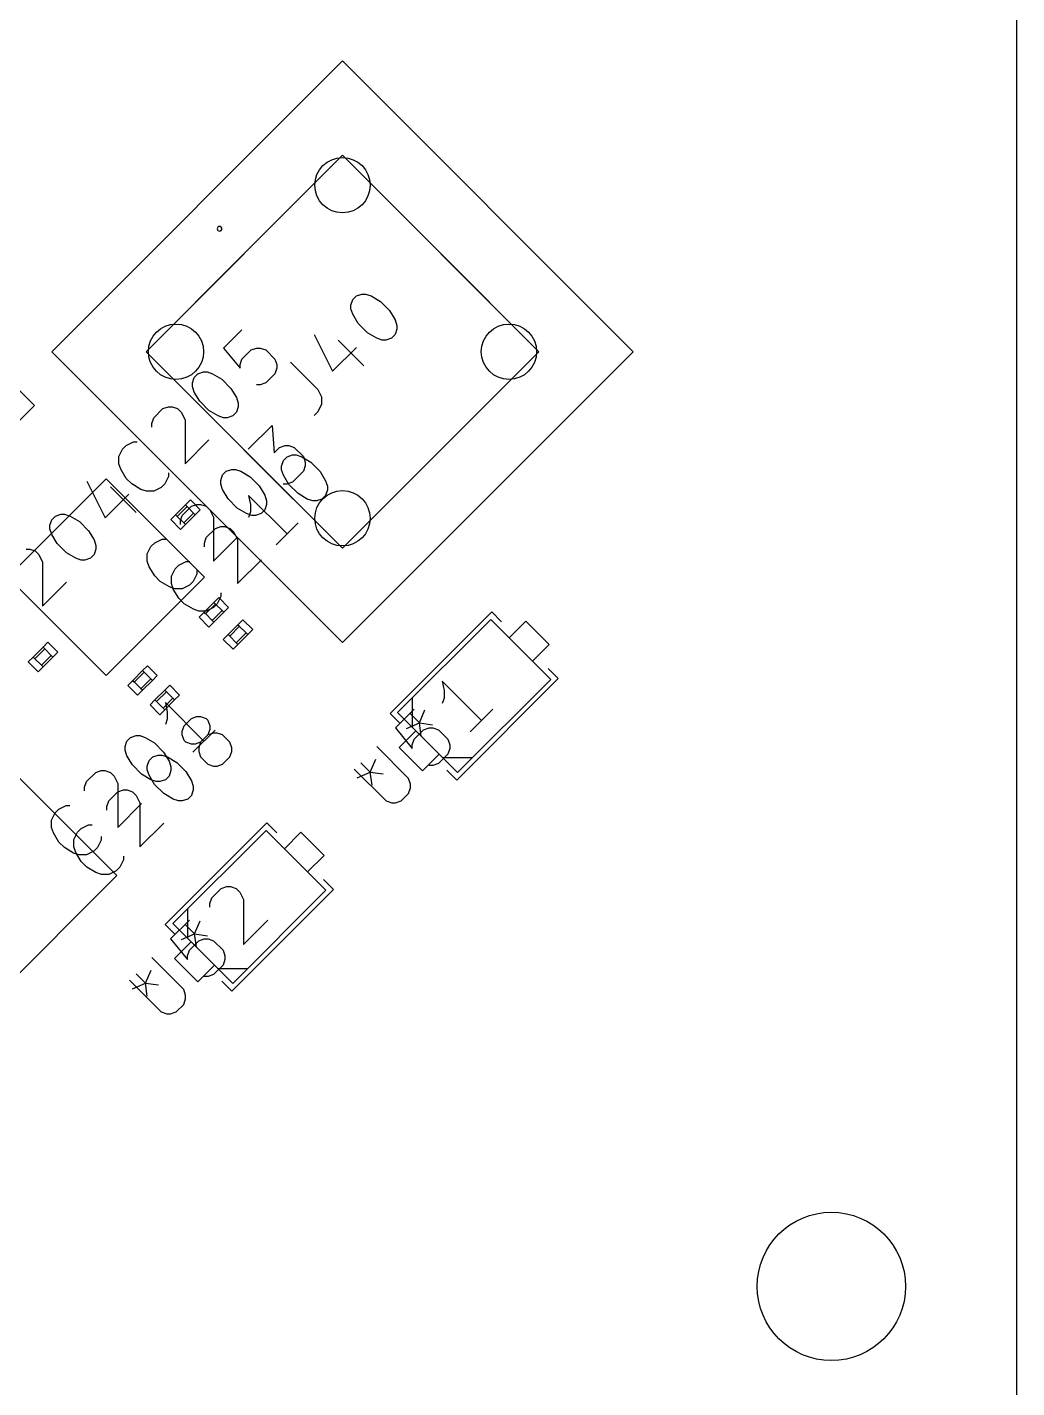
# Model space of a CAD drawing. Header units: millimetres. Extents: x -1 to 260, y -56 to 300.
# Drawn here: x 238.65 to 260, y 111.81 to 141.16 of the extents above; entities that cross this region are included whole.
import ezdxf

# ---------------------------------------------------------------- set-up
doc = ezdxf.new("R2010")
doc.units = ezdxf.units.MM
for name, color, linetype, true_color in [('Edge.Cuts', 254, 'CONTINUOUS', 0xd0d2cd), ('F.Fab', 9, 'CONTINUOUS', 0xafafaf), ('F.Silkscreen', 41, 'CONTINUOUS', 0xf2eda1)]:
    doc.layers.add(name, color=color, linetype=linetype, true_color=true_color)

msp = doc.modelspace()

# ---------------------------------------------------------------- linework, layer by layer
at = {"layer": 'Edge.Cuts', "linetype": 'CONTINUOUS'}
msp.add_line((260, 0), (260, 300), dxfattribs=at)
at = {"layer": 'Edge.Cuts'}
for centre, radius in [((245.45, 137.752102), 0.5969), ((241.857898, 134.16), 0.5969), ((249.042102, 134.16), 0.5969), ((245.45, 130.567898), 0.5969), ((256, 114), 1.599999)]:
    msp.add_circle(centre, radius, dxfattribs=at)
at = {"layer": 'F.Fab', "linetype": 'CONTINUOUS'}
for p, q in [((239.177963, 134.16), (245.45, 140.432037)), ((245.45, 140.432037), (251.722037, 134.16)), ((241.211602, 134.16), (245.45, 138.398398)), ((245.45, 138.398398), (249.688398, 134.16)), ((245.45, 127.887963), (239.177963, 134.16)), ((245.45, 129.921602), (241.211602, 134.16)), ((249.688398, 134.16), (245.45, 129.921602)), ((251.722037, 134.16), (245.45, 127.887963)), ((238.22868, 129.3), (240.35, 131.42132)), ((242.47132, 129.3), (240.35, 131.42132)), ((242.061271, 130.856619), (242.167337, 130.962685)), ((242.167337, 130.962685), (242.379469, 130.750553)), ((241.743073, 130.538421), (241.849139, 130.644487)), ((241.849139, 130.644487), (242.061271, 130.856619)), ((241.884494, 130.609132), (241.849139, 130.644487)), ((241.849139, 130.644487), (242.061271, 130.432355)), ((242.096626, 130.821264), (241.884494, 130.609132)), ((242.025916, 130.46771), (242.238048, 130.679842)), ((242.061271, 130.856619), (242.096626, 130.821264)), ((242.273403, 130.644487), (242.061271, 130.856619)), ((242.273403, 130.644487), (242.061271, 130.432355)), ((242.238048, 130.679842), (242.273403, 130.644487)), ((242.379469, 130.750553), (242.273403, 130.644487)), ((241.955205, 130.326289), (241.743073, 130.538421)), ((242.061271, 130.432355), (241.955205, 130.326289)), ((242.061271, 130.432355), (242.025916, 130.46771)), ((234.31, 129.132037), (240.582037, 122.86)), ((240.35, 127.17868), (238.22868, 129.3)), ((240.35, 127.17868), (242.47132, 129.3)), ((242.674415, 128.752897), (242.780481, 128.858963)), ((242.780481, 128.858963), (242.992613, 128.646831)), ((242.356217, 128.434699), (242.462283, 128.540765)), ((242.462283, 128.540765), (242.674415, 128.752897)), ((242.497638, 128.50541), (242.462283, 128.540765)), ((242.462283, 128.540765), (242.674415, 128.328633)), ((242.70977, 128.717542), (242.497638, 128.50541)), ((242.63906, 128.363988), (242.851192, 128.57612)), ((242.674415, 128.752897), (242.70977, 128.717542)), ((242.886547, 128.540765), (242.674415, 128.752897)), ((242.886547, 128.540765), (242.674415, 128.328633)), ((242.851192, 128.57612), (242.886547, 128.540765)), ((242.992613, 128.646831), (242.886547, 128.540765)), ((242.568349, 128.222567), (242.356217, 128.434699)), ((242.674415, 128.328633), (242.568349, 128.222567)), ((242.674415, 128.328633), (242.63906, 128.363988)), ((242.982027, 128.060509), (243.194159, 128.272641)), ((243.194159, 128.272641), (243.300225, 128.378707)), ((243.194159, 128.272641), (243.229514, 128.237286)), ((243.406291, 128.060509), (243.194159, 128.272641)), ((243.300225, 128.378707), (243.512357, 128.166575)), ((248.651206, 128.387195), (246.639629, 126.375618)), ((249.944363, 127.094038), (248.651206, 128.387195)), ((249.405548, 128.351274), (249.046338, 127.992064)), ((249.908442, 127.84838), (249.405548, 128.351274)), ((242.875961, 127.954443), (242.982027, 128.060509)), ((243.088093, 127.742311), (242.875961, 127.954443)), ((243.017382, 128.025154), (242.982027, 128.060509)), ((242.982027, 128.060509), (243.194159, 127.848377)), ((243.229514, 128.237286), (243.017382, 128.025154)), ((243.158804, 127.883732), (243.370936, 128.095864)), ((243.406291, 128.060509), (243.194159, 127.848377)), ((243.370936, 128.095864), (243.406291, 128.060509)), ((243.512357, 128.166575), (243.406291, 128.060509)), ((249.046338, 127.992064), (249.549232, 127.48917)), ((238.777046, 127.574521), (238.989178, 127.786653)), ((239.024533, 127.751298), (238.812401, 127.539166)), ((238.989178, 127.786653), (239.095244, 127.892719)), ((238.989178, 127.786653), (239.024533, 127.751298)), ((239.20131, 127.574521), (238.989178, 127.786653)), ((239.095244, 127.892719), (239.307376, 127.680587)), ((239.307376, 127.680587), (239.20131, 127.574521)), ((243.194159, 127.848377), (243.088093, 127.742311)), ((243.194159, 127.848377), (243.158804, 127.883732)), ((249.549232, 127.48917), (249.908442, 127.84838)), ((238.67098, 127.468455), (238.777046, 127.574521)), ((238.883112, 127.256323), (238.67098, 127.468455)), ((238.812401, 127.539166), (238.777046, 127.574521)), ((238.777046, 127.574521), (238.989178, 127.362389)), ((238.953823, 127.397744), (239.165955, 127.609876)), ((238.989178, 127.362389), (238.953823, 127.397744)), ((239.20131, 127.574521), (238.989178, 127.362389)), ((239.165955, 127.609876), (239.20131, 127.574521)), ((241.135456, 127.281238), (241.241522, 127.387304)), ((241.241522, 127.387304), (241.453654, 127.175172)), ((238.989178, 127.362389), (238.883112, 127.256323)), ((240.923324, 127.069106), (241.135456, 127.281238)), ((241.170811, 127.245883), (240.958679, 127.033751)), ((241.100101, 126.892329), (241.312233, 127.104461)), ((241.135456, 127.281238), (241.170811, 127.245883)), ((241.347588, 127.069106), (241.135456, 127.281238)), ((241.312233, 127.104461), (241.347588, 127.069106)), ((241.453654, 127.175172), (241.347588, 127.069106)), ((247.932786, 125.082461), (249.944363, 127.094038)), ((240.817258, 126.96304), (240.923324, 127.069106)), ((241.02939, 126.750908), (240.817258, 126.96304)), ((240.923324, 127.069106), (241.135456, 126.856974)), ((240.958679, 127.033751), (240.923324, 127.069106)), ((241.135456, 126.856974), (241.02939, 126.750908)), ((241.135456, 126.856974), (241.100101, 126.892329)), ((241.347588, 127.069106), (241.135456, 126.856974)), ((241.40358, 126.649362), (241.615712, 126.861494)), ((241.651067, 126.826139), (241.438935, 126.614007)), ((241.615712, 126.861494), (241.721778, 126.96756)), ((241.615712, 126.861494), (241.651067, 126.826139)), ((241.827844, 126.649362), (241.615712, 126.861494)), ((241.721778, 126.96756), (241.93391, 126.755428)), ((241.297514, 126.543296), (241.40358, 126.649362)), ((241.509646, 126.331164), (241.297514, 126.543296)), ((241.40358, 126.649362), (241.615712, 126.43723)), ((241.438935, 126.614007), (241.40358, 126.649362)), ((241.580357, 126.472585), (241.792489, 126.684717)), ((241.827844, 126.649362), (241.615712, 126.43723)), ((241.792489, 126.684717), (241.827844, 126.649362)), ((241.93391, 126.755428), (241.827844, 126.649362)), ((246.962918, 126.052329), (246.962918, 126.698907)), ((241.615712, 126.43723), (241.509646, 126.331164)), ((241.615712, 126.43723), (241.580357, 126.472585)), ((246.639629, 126.375618), (247.932786, 125.082461)), ((246.908506, 126.35382), (247.109492, 126.152833)), ((247.109492, 126.152833), (247.230084, 126.434214)), ((247.03476, 125.980486), (246.67555, 125.621276)), ((246.828111, 126.032241), (247.109492, 126.152833)), ((247.537654, 125.477592), (247.03476, 125.980486)), ((247.14969, 125.871452), (247.109492, 126.152833)), ((247.109492, 126.152833), (247.390874, 126.112636)), ((246.67555, 125.621276), (247.178444, 125.118382)), ((247.178444, 125.118382), (247.537654, 125.477592)), ((247.609497, 125.40575), (248.256075, 125.40575)), ((243.800566, 123.836554), (241.788989, 121.824977)), ((245.093723, 122.543397), (243.800566, 123.836554)), ((244.554908, 123.800633), (244.195698, 123.441423)), ((245.057802, 123.297739), (244.554908, 123.800633)), ((244.195698, 123.441423), (244.698592, 122.938529)), ((244.698592, 122.938529), (245.057802, 123.297739)), ((240.582037, 122.86), (234.31, 116.587963)), ((243.082146, 120.53182), (245.093723, 122.543397)), ((242.112278, 121.501688), (242.112278, 122.148266)), ((241.788989, 121.824977), (243.082146, 120.53182)), ((242.057866, 121.803179), (242.258852, 121.602192)), ((242.258852, 121.602192), (242.379444, 121.883573)), ((241.977471, 121.4816), (242.258852, 121.602192)), ((242.29905, 121.320811), (242.258852, 121.602192)), ((242.258852, 121.602192), (242.540234, 121.561995)), ((242.18412, 121.429845), (241.82491, 121.070635)), ((242.687014, 120.926951), (242.18412, 121.429845)), ((241.82491, 121.070635), (242.327804, 120.567741)), ((242.327804, 120.567741), (242.687014, 120.926951)), ((242.758857, 120.855109), (243.405435, 120.855109))]:
    msp.add_line(p, q, dxfattribs=at)
at = {"layer": 'F.Fab'}
for centre, radius in [((245.45, 137.752102), 0.5969), ((241.857898, 134.16), 0.5969), ((249.042102, 134.16), 0.5969), ((245.45, 130.567898), 0.5969), ((256, 114), 1.599999)]:
    msp.add_circle(centre, radius, dxfattribs=at)
at = {"layer": 'F.Silkscreen', "linetype": 'CONTINUOUS'}
for p, q in [((242.270141, 135.218539), (244.391461, 137.339859)), ((246.508539, 137.339859), (248.629859, 135.218539)), ((245.672967, 135.283968), (245.752198, 135.363199)), ((245.752198, 135.363199), (245.871046, 135.402815)), ((245.871046, 135.402815), (245.950277, 135.402815)), ((245.950277, 135.402815), (246.069124, 135.363199)), ((246.069124, 135.363199), (246.267203, 135.244352)), ((245.633351, 135.16512), (245.672967, 135.283968)), ((245.633351, 135.085889), (245.633351, 135.16512)), ((245.672967, 134.967042), (245.633351, 135.085889)), ((246.267203, 135.244352), (246.465282, 135.046273)), ((246.465282, 135.046273), (246.584129, 134.848194)), ((245.791814, 134.768963), (245.672967, 134.967042)), ((245.989893, 134.570884), (245.791814, 134.768963)), ((246.584129, 134.848194), (246.623745, 134.729347)), ((246.623745, 134.729347), (246.623745, 134.650116)), ((243.280343, 134.635947), (242.884185, 134.23979)), ((244.841036, 134.531268), (245.237193, 133.738953)), ((245.356041, 134.412421), (245.910661, 133.8578)), ((246.187972, 134.452037), (245.989893, 134.570884)), ((246.306819, 134.412421), (246.187972, 134.452037)), ((246.38605, 134.412421), (246.306819, 134.412421)), ((246.504898, 134.452037), (246.38605, 134.412421)), ((246.584129, 134.531268), (246.504898, 134.452037)), ((246.623745, 134.650116), (246.584129, 134.531268)), ((242.884185, 134.23979), (243.240727, 133.804016)), ((243.280343, 134.002095), (243.478422, 134.200174)), ((243.478422, 134.200174), (243.597269, 134.23979)), ((243.597269, 134.23979), (243.676501, 134.23979)), ((243.676501, 134.23979), (243.795348, 134.200174)), ((243.795348, 134.200174), (243.993427, 134.002095)), ((245.237193, 133.738953), (245.752198, 134.253958)), ((243.240727, 133.883248), (243.280343, 134.002095)), ((243.240727, 133.804016), (243.240727, 133.883248)), ((243.993427, 134.002095), (244.033042, 133.883248)), ((244.033042, 133.883248), (244.033042, 133.804016)), ((244.326031, 133.937032), (244.920268, 133.342796)), ((242.210717, 133.48709), (242.250333, 133.605937)), ((242.250333, 133.605937), (242.329565, 133.685169)), ((242.329565, 133.685169), (242.448412, 133.724785)), ((242.448412, 133.724785), (242.527644, 133.724785)), ((242.527644, 133.724785), (242.646491, 133.685169)), ((242.646491, 133.685169), (242.84457, 133.566322)), ((242.84457, 133.566322), (243.042648, 133.368243)), ((243.993427, 133.685169), (243.795348, 133.48709)), ((244.033042, 133.804016), (243.993427, 133.685169)), ((238.807629, 133), (238.304734, 133.502894)), ((242.210717, 133.407859), (242.210717, 133.48709)), ((242.250333, 133.289011), (242.210717, 133.407859)), ((242.36918, 133.090933), (242.250333, 133.289011)), ((243.042648, 133.368243), (243.161496, 133.170164)), ((243.676501, 133.447475), (243.597269, 133.447475)), ((243.795348, 133.48709), (243.676501, 133.447475)), ((244.920268, 133.342796), (244.999499, 133.184333)), ((238.304734, 132.497106), (238.807629, 133)), ((241.576865, 132.932469), (241.695712, 132.972085)), ((241.695712, 132.972085), (241.774944, 132.972085)), ((241.774944, 132.972085), (241.893791, 132.932469)), ((242.270141, 133.101461), (244.38934, 130.978019)), ((242.567259, 132.892854), (242.36918, 133.090933)), ((243.161496, 133.170164), (243.201111, 133.051317)), ((243.201111, 132.972085), (243.161496, 132.853238)), ((243.201111, 133.051317), (243.201111, 132.972085)), ((244.999499, 133.02587), (244.920268, 132.867407)), ((244.999499, 133.184333), (244.999499, 133.02587)), ((246.51066, 130.978019), (248.629859, 133.101461)), ((241.339171, 132.615543), (241.378786, 132.734391)), ((241.378786, 132.734391), (241.576865, 132.932469)), ((241.893791, 132.932469), (241.973023, 132.853238)), ((241.973023, 132.853238), (242.052254, 132.694775)), ((242.052254, 132.694775), (242.052254, 131.743997)), ((242.765338, 132.774007), (242.567259, 132.892854)), ((242.884185, 132.734391), (242.765338, 132.774007)), ((242.963417, 132.734391), (242.884185, 132.734391)), ((243.082264, 132.774007), (242.963417, 132.734391)), ((243.161496, 132.853238), (243.082264, 132.774007)), ((244.920268, 132.867407), (244.841036, 132.788175)), ((241.339171, 132.536312), (241.339171, 132.615543)), ((243.4181, 132.056836), (243.933105, 132.571841)), ((243.933105, 132.571841), (243.972721, 131.977605)), ((240.626087, 131.90246), (240.705319, 132.060923)), ((240.705319, 132.060923), (240.78455, 132.140154)), ((240.78455, 132.140154), (240.943013, 132.219386)), ((240.943013, 132.219386), (241.022245, 132.219386)), ((242.052254, 131.743997), (242.567259, 132.259002)), ((243.972721, 131.977605), (244.091568, 132.096452)), ((244.091568, 132.096452), (244.210415, 132.136068)), ((244.210415, 132.136068), (244.289647, 132.136068)), ((244.289647, 132.136068), (244.408494, 132.096452)), ((244.408494, 132.096452), (244.606573, 131.898373)), ((240.626087, 131.743997), (240.626087, 131.90246)), ((244.135923, 131.695427), (244.175538, 131.814275)), ((244.175538, 131.814275), (244.25477, 131.893506)), ((244.25477, 131.893506), (244.373617, 131.933122)), ((244.373617, 131.933122), (244.452849, 131.933122)), ((244.452849, 131.933122), (244.571696, 131.893506)), ((244.571696, 131.893506), (244.769775, 131.774659)), ((244.606573, 131.898373), (244.646188, 131.779526)), ((244.646188, 131.779526), (244.646188, 131.700294)), ((244.769775, 131.774659), (244.967854, 131.57658)), ((240.665703, 131.625149), (240.626087, 131.743997)), ((240.78455, 131.427071), (240.665703, 131.625149)), ((241.695712, 131.545918), (241.695712, 131.466686)), ((242.823863, 131.383368), (242.863479, 131.502215)), ((242.863479, 131.502215), (242.942711, 131.581447)), ((242.942711, 131.581447), (243.061558, 131.621063)), ((243.061558, 131.621063), (243.14079, 131.621063)), ((243.14079, 131.621063), (243.259637, 131.581447)), ((243.259637, 131.581447), (243.457716, 131.4626)), ((244.135923, 131.616196), (244.135923, 131.695427)), ((244.175538, 131.497349), (244.135923, 131.616196)), ((244.294386, 131.29927), (244.175538, 131.497349)), ((244.606573, 131.581447), (244.368878, 131.343753)), ((244.646188, 131.700294), (244.606573, 131.581447)), ((244.967854, 131.57658), (245.086701, 131.378501)), ((239.93094, 131.367903), (240.327097, 130.575587)), ((240.445945, 131.249055), (241.000565, 130.694435)), ((240.903397, 131.308223), (240.78455, 131.427071)), ((241.101476, 131.189376), (240.903397, 131.308223)), ((241.220323, 131.14976), (241.101476, 131.189376)), ((241.537249, 131.228992), (241.378786, 131.14976)), ((241.616481, 131.308223), (241.537249, 131.228992)), ((241.695712, 131.466686), (241.616481, 131.308223)), ((242.823863, 131.304137), (242.823863, 131.383368)), ((242.863479, 131.185289), (242.823863, 131.304137)), ((242.982326, 130.987211), (242.863479, 131.185289)), ((243.457716, 131.4626), (243.655794, 131.264521)), ((243.655794, 131.264521), (243.774642, 131.066442)), ((244.250031, 131.304137), (244.170799, 131.304137)), ((244.368878, 131.343753), (244.250031, 131.304137)), ((244.492465, 131.101191), (244.294386, 131.29927)), ((245.086701, 131.378501), (245.126317, 131.259654)), ((245.126317, 131.180423), (245.086701, 131.061575)), ((245.126317, 131.259654), (245.126317, 131.180423)), ((240.327097, 130.575587), (240.842102, 131.090592)), ((241.378786, 131.14976), (241.220323, 131.14976)), ((243.180405, 130.789132), (242.982326, 130.987211)), ((244.25477, 130.229644), (243.422839, 131.061575)), ((243.422839, 131.061575), (243.462455, 130.863496)), ((243.774642, 131.066442), (243.814257, 130.947595)), ((243.814257, 130.947595), (243.814257, 130.868363)), ((244.690543, 130.982344), (244.492465, 131.101191)), ((244.809391, 130.942728), (244.690543, 130.982344)), ((244.888622, 130.942728), (244.809391, 130.942728)), ((245.007469, 130.982344), (244.888622, 130.942728)), ((245.086701, 131.061575), (245.007469, 130.982344)), ((239.17824, 130.535971), (239.257472, 130.615203)), ((239.257472, 130.615203), (239.376319, 130.654819)), ((239.376319, 130.654819), (239.455551, 130.654819)), ((239.455551, 130.654819), (239.574398, 130.615203)), ((239.574398, 130.615203), (239.772477, 130.496356)), ((241.952317, 130.511821), (241.991932, 130.630669)), ((241.991932, 130.630669), (242.190011, 130.828747)), ((242.190011, 130.828747), (242.308858, 130.868363)), ((242.308858, 130.868363), (242.38809, 130.868363)), ((242.38809, 130.868363), (242.506937, 130.828747)), ((242.506937, 130.828747), (242.586169, 130.749516)), ((242.586169, 130.749516), (242.6654, 130.591053)), ((243.378484, 130.670285), (243.180405, 130.789132)), ((243.497331, 130.630669), (243.378484, 130.670285)), ((243.462455, 130.705033), (243.422839, 130.586186)), ((243.462455, 130.863496), (243.462455, 130.705033)), ((243.576563, 130.630669), (243.497331, 130.630669)), ((243.69541, 130.670285), (243.576563, 130.630669)), ((243.774642, 130.749516), (243.69541, 130.670285)), ((243.814257, 130.868363), (243.774642, 130.749516)), ((239.138624, 130.417124), (239.17824, 130.535971)), ((239.138624, 130.337893), (239.138624, 130.417124)), ((239.17824, 130.219045), (239.138624, 130.337893)), ((239.772477, 130.496356), (239.970555, 130.298277)), ((241.952317, 130.43259), (241.952317, 130.511821)), ((242.511676, 130.150413), (242.709755, 130.348491)), ((242.6654, 130.591053), (242.6654, 129.640275)), ((242.709755, 130.348491), (242.828602, 130.388107)), ((242.828602, 130.388107), (242.907834, 130.388107)), ((242.907834, 130.388107), (243.026681, 130.348491)), ((243.026681, 130.348491), (243.105913, 130.26926)), ((244.492464, 130.467339), (244.017075, 129.99195)), ((239.297087, 130.020967), (239.17824, 130.219045)), ((239.495166, 129.822888), (239.297087, 130.020967)), ((239.970555, 130.298277), (240.089403, 130.100198)), ((240.089403, 130.100198), (240.129018, 129.981351)), ((241.318465, 129.957201), (241.397696, 130.036432)), ((241.397696, 130.036432), (241.556159, 130.115664)), ((241.556159, 130.115664), (241.635391, 130.115664)), ((242.472061, 130.031565), (242.511676, 130.150413)), ((242.472061, 129.952334), (242.472061, 130.031565)), ((242.6654, 129.640275), (243.180405, 130.15528)), ((243.105913, 130.26926), (243.185144, 130.110797)), ((243.185144, 130.110797), (243.185144, 129.160019)), ((238.623619, 129.902119), (238.702851, 129.902119)), ((238.702851, 129.902119), (238.821698, 129.862503)), ((238.821698, 129.862503), (238.90093, 129.783272)), ((238.90093, 129.783272), (238.980161, 129.624809)), ((239.693245, 129.704041), (239.495166, 129.822888)), ((240.089403, 129.783272), (240.010171, 129.704041)), ((240.129018, 129.902119), (240.089403, 129.783272)), ((240.129018, 129.981351), (240.129018, 129.902119)), ((241.239233, 129.798738), (241.318465, 129.957201)), ((241.239233, 129.640275), (241.239233, 129.798738)), ((238.980161, 129.624809), (238.980161, 128.674031)), ((239.812092, 129.664425), (239.693245, 129.704041)), ((239.891324, 129.664425), (239.812092, 129.664425)), ((240.010171, 129.704041), (239.891324, 129.664425)), ((241.278849, 129.521427), (241.239233, 129.640275)), ((241.397696, 129.323349), (241.278849, 129.521427)), ((241.758977, 129.318482), (241.838209, 129.476945)), ((241.838209, 129.476945), (241.91744, 129.556176)), ((241.91744, 129.556176), (242.075903, 129.635408)), ((242.075903, 129.635408), (242.155135, 129.635408)), ((242.308858, 129.442196), (242.308858, 129.362964)), ((243.185144, 129.160019), (243.700149, 129.675024)), ((238.980161, 128.674031), (239.495166, 129.189036)), ((241.516543, 129.204501), (241.397696, 129.323349)), ((241.714622, 129.085654), (241.516543, 129.204501)), ((241.758977, 129.160019), (241.758977, 129.318482)), ((241.798593, 129.041171), (241.758977, 129.160019)), ((242.150395, 129.12527), (241.991932, 129.046038)), ((242.229627, 129.204501), (242.150395, 129.12527)), ((242.308858, 129.362964), (242.229627, 129.204501)), ((241.833469, 129.046038), (241.714622, 129.085654)), ((241.91744, 128.843093), (241.798593, 129.041171)), ((241.991932, 129.046038), (241.833469, 129.046038)), ((242.036287, 128.724245), (241.91744, 128.843093)), ((242.828602, 128.882708), (242.749371, 128.724245)), ((242.828602, 128.96194), (242.828602, 128.882708)), ((242.234366, 128.605398), (242.036287, 128.724245)), ((242.353213, 128.565782), (242.234366, 128.605398)), ((242.511676, 128.565782), (242.353213, 128.565782)), ((242.670139, 128.645014), (242.511676, 128.565782)), ((242.749371, 128.724245), (242.670139, 128.645014)), ((248.669167, 128.54884), (246.477984, 126.357657)), ((248.884693, 128.333314), (248.669167, 128.54884)), ((247.914825, 124.920816), (250.106008, 127.111999)), ((250.106008, 127.111999), (249.890482, 127.327525)), ((248.449354, 126.206833), (247.601977, 127.05421)), ((247.601977, 127.05421), (247.642328, 126.852453)), ((247.642328, 126.852453), (247.642328, 126.691048)), ((242.46195, 125.761356), (241.63002, 126.593286)), ((241.63002, 126.593286), (241.669635, 126.395208)), ((247.642328, 126.691048), (247.601977, 126.569994)), ((241.669635, 126.236745), (241.63002, 126.117897)), ((241.669635, 126.395208), (241.669635, 126.236745)), ((242.031044, 126.094311), (242.189507, 126.252774)), ((242.189507, 126.252774), (242.308354, 126.29239)), ((242.308354, 126.29239), (242.387586, 126.29239)), ((242.387586, 126.29239), (242.506433, 126.252774)), ((242.506433, 126.252774), (242.546049, 126.213158)), ((242.546049, 126.213158), (242.585665, 126.094311)), ((246.477984, 126.357657), (246.69351, 126.142131)), ((246.996707, 126.44894), (246.593194, 126.045428)), ((248.691461, 126.448941), (248.207246, 125.964725)), ((241.991428, 125.975464), (242.031044, 126.094311)), ((241.991428, 125.896232), (241.991428, 125.975464)), ((242.699645, 125.99905), (242.224256, 125.523661)), ((242.585665, 126.015079), (242.546049, 125.896232)), ((242.664896, 125.935848), (242.546049, 125.896232)), ((242.585665, 126.094311), (242.585665, 126.015079)), ((242.744128, 125.935848), (242.664896, 125.935848)), ((242.862975, 125.896232), (242.744128, 125.935848)), ((246.593194, 126.045428), (246.956356, 125.601563)), ((246.996707, 125.80332), (247.198464, 126.005076)), ((247.198464, 126.005076), (247.319517, 126.045428)), ((247.319517, 126.045428), (247.40022, 126.045428)), ((247.40022, 126.045428), (247.521274, 126.005076)), ((247.521274, 126.005076), (247.72303, 125.80332)), ((240.758473, 125.642508), (240.798088, 125.761355)), ((240.758473, 125.563277), (240.758473, 125.642508)), ((240.798088, 125.761355), (240.87732, 125.840587)), ((240.87732, 125.840587), (240.996167, 125.880203)), ((240.996167, 125.880203), (241.075399, 125.880203)), ((241.075399, 125.880203), (241.194246, 125.840587)), ((241.194246, 125.840587), (241.392325, 125.72174)), ((241.392325, 125.72174), (241.590404, 125.523661)), ((242.031044, 125.777385), (241.991428, 125.896232)), ((242.07066, 125.737769), (242.031044, 125.777385)), ((242.189507, 125.698153), (242.07066, 125.737769)), ((242.268739, 125.698153), (242.189507, 125.698153)), ((242.387586, 125.737769), (242.268739, 125.698153)), ((242.387586, 125.737769), (242.34797, 125.618922)), ((242.34797, 125.618922), (242.34797, 125.53969)), ((242.546049, 125.896232), (242.387586, 125.737769)), ((243.021438, 125.737769), (242.862975, 125.896232)), ((243.061054, 125.618922), (243.021438, 125.737769)), ((243.061054, 125.53969), (243.061054, 125.618922)), ((246.875654, 124.955943), (246.189682, 125.641915)), ((246.956356, 125.682266), (246.996707, 125.80332)), ((246.956356, 125.601563), (246.956356, 125.682266)), ((247.72303, 125.80332), (247.763382, 125.682266)), ((247.763382, 125.682266), (247.763382, 125.601563)), ((240.798088, 125.444429), (240.758473, 125.563277)), ((240.916936, 125.246351), (240.798088, 125.444429)), ((241.238729, 125.222764), (241.278344, 125.341611)), ((241.278344, 125.341611), (241.357576, 125.420843)), ((241.357576, 125.420843), (241.476423, 125.460459)), ((241.476423, 125.460459), (241.555655, 125.460459)), ((241.555655, 125.460459), (241.674502, 125.420843)), ((241.590404, 125.523661), (241.709251, 125.325582)), ((241.674502, 125.420843), (241.872581, 125.301996)), ((241.709251, 125.325582), (241.748867, 125.206735)), ((242.34797, 125.53969), (242.387586, 125.420843)), ((242.387586, 125.420843), (242.546049, 125.26238)), ((242.862975, 125.26238), (243.021438, 125.420843)), ((243.021438, 125.420843), (243.061054, 125.53969)), ((246.049822, 125.093163), (246.170414, 125.374544)), ((247.72303, 125.48051), (247.521274, 125.278753)), ((247.763382, 125.601563), (247.72303, 125.48051)), ((239.926542, 124.889809), (240.12462, 125.087887)), ((240.12462, 125.087887), (240.243468, 125.127503)), ((240.243468, 125.127503), (240.322699, 125.127503)), ((240.322699, 125.127503), (240.441547, 125.087887)), ((240.441547, 125.087887), (240.520778, 125.008656)), ((241.115015, 125.048272), (240.916936, 125.246351)), ((241.313093, 124.929425), (241.115015, 125.048272)), ((241.238729, 125.143533), (241.238729, 125.222764)), ((241.278344, 125.024685), (241.238729, 125.143533)), ((241.397192, 124.826607), (241.278344, 125.024685)), ((241.748867, 125.127503), (241.709251, 125.008656)), ((241.748867, 125.206735), (241.748867, 125.127503)), ((241.872581, 125.301996), (242.07066, 125.103917)), ((242.07066, 125.103917), (242.189507, 124.905838)), ((242.546049, 125.26238), (242.664896, 125.222764)), ((242.664896, 125.222764), (242.744128, 125.222764)), ((242.744128, 125.222764), (242.862975, 125.26238)), ((245.705466, 125.157699), (246.391438, 124.471728)), ((245.768441, 124.972571), (246.049822, 125.093163)), ((245.848836, 125.29415), (246.049822, 125.093163)), ((246.09002, 124.811782), (246.049822, 125.093163)), ((246.049822, 125.093163), (246.331204, 125.052966)), ((247.40022, 125.238402), (247.319517, 125.238402)), ((247.521274, 125.278753), (247.40022, 125.238402)), ((247.699299, 125.136342), (247.914825, 124.920816)), ((239.886926, 124.770961), (239.926542, 124.889809)), ((239.886926, 124.69173), (239.886926, 124.770961)), ((240.520778, 125.008656), (240.60001, 124.850193)), ((240.60001, 124.850193), (240.60001, 123.899415)), ((241.431941, 124.889809), (241.313093, 124.929425)), ((241.595271, 124.628528), (241.397192, 124.826607)), ((241.511172, 124.889809), (241.431941, 124.889809)), ((241.630019, 124.929425), (241.511172, 124.889809)), ((241.709251, 125.008656), (241.630019, 124.929425)), ((242.189507, 124.905838), (242.229123, 124.786991)), ((242.229123, 124.786991), (242.229123, 124.707759)), ((246.916005, 124.834889), (246.875654, 124.955943)), ((246.875654, 124.633133), (246.916005, 124.754187)), ((246.916005, 124.754187), (246.916005, 124.834889)), ((240.367182, 124.351217), (240.406798, 124.470065)), ((240.406798, 124.470065), (240.604876, 124.668143)), ((240.604876, 124.668143), (240.723724, 124.707759)), ((240.723724, 124.707759), (240.802955, 124.707759)), ((240.802955, 124.707759), (240.921803, 124.668143)), ((240.921803, 124.668143), (241.001034, 124.588912)), ((241.001034, 124.588912), (241.080266, 124.430449)), ((241.080266, 124.430449), (241.080266, 123.479671)), ((241.793349, 124.509681), (241.595271, 124.628528)), ((241.912197, 124.470065), (241.793349, 124.509681)), ((241.991428, 124.470065), (241.912197, 124.470065)), ((242.110275, 124.509681), (241.991428, 124.470065)), ((242.189507, 124.588912), (242.110275, 124.509681)), ((242.229123, 124.707759), (242.189507, 124.588912)), ((246.391438, 124.471728), (246.512492, 124.431376)), ((246.512492, 124.431376), (246.593195, 124.431376)), ((246.593195, 124.431376), (246.714248, 124.471728)), ((246.714248, 124.471728), (246.875654, 124.633133)), ((239.173842, 124.057878), (239.253074, 124.216341)), ((239.253074, 124.216341), (239.332305, 124.295572)), ((239.332305, 124.295572), (239.490768, 124.374804)), ((239.490768, 124.374804), (239.57, 124.374804)), ((240.367182, 124.271986), (240.367182, 124.351217)), ((240.60001, 123.899415), (241.115014, 124.41442)), ((239.173842, 123.899415), (239.173842, 124.057878)), ((239.213458, 123.780567), (239.173842, 123.899415)), ((239.73333, 123.796597), (239.812561, 123.875828)), ((239.812561, 123.875828), (239.971024, 123.95506)), ((239.971024, 123.95506), (240.050256, 123.95506)), ((241.080266, 123.479671), (241.59527, 123.994676)), ((243.818527, 123.998199), (241.627344, 121.807016)), ((244.034053, 123.782673), (243.818527, 123.998199)), ((239.332305, 123.582489), (239.213458, 123.780567)), ((239.451153, 123.463641), (239.332305, 123.582489)), ((239.654098, 123.638134), (239.73333, 123.796597)), ((239.654098, 123.479671), (239.654098, 123.638134)), ((240.243468, 123.622104), (240.164236, 123.463641)), ((240.243468, 123.701336), (240.243468, 123.622104)), ((239.649231, 123.344794), (239.451153, 123.463641)), ((239.768079, 123.305178), (239.649231, 123.344794)), ((239.693714, 123.360823), (239.654098, 123.479671)), ((239.812561, 123.162745), (239.693714, 123.360823)), ((239.926542, 123.305178), (239.768079, 123.305178)), ((240.085005, 123.38441), (239.926542, 123.305178)), ((240.164236, 123.463641), (240.085005, 123.38441)), ((240.723724, 123.281592), (240.723724, 123.20236)), ((239.931409, 123.043897), (239.812561, 123.162745)), ((240.129487, 122.92505), (239.931409, 123.043897)), ((240.565261, 122.964666), (240.406798, 122.885434)), ((240.644492, 123.043897), (240.565261, 122.964666)), ((240.723724, 123.20236), (240.644492, 123.043897)), ((240.248335, 122.885434), (240.129487, 122.92505)), ((240.406798, 122.885434), (240.248335, 122.885434)), ((245.255368, 122.561358), (245.039842, 122.776884)), ((242.589931, 122.26146), (242.630282, 122.382514)), ((242.630282, 122.382514), (242.832038, 122.58427)), ((242.832038, 122.58427), (242.953092, 122.624622)), ((242.953092, 122.624622), (243.033795, 122.624622)), ((243.033795, 122.624622), (243.154849, 122.58427)), ((243.064185, 120.370175), (245.255368, 122.561358)), ((243.154849, 122.58427), (243.235551, 122.503568)), ((243.235551, 122.503568), (243.316254, 122.342163)), ((242.589931, 122.180758), (242.589931, 122.26146)), ((243.316254, 122.342163), (243.316254, 121.373732)), ((241.627344, 121.807016), (241.84287, 121.59149)), ((242.146066, 121.898298), (241.742553, 121.494786)), ((243.316254, 121.373732), (243.84082, 121.898299)), ((241.742553, 121.494786), (242.105715, 121.050921)), ((242.105715, 121.131624), (242.146066, 121.252678)), ((242.146066, 121.252678), (242.347823, 121.454434)), ((242.347823, 121.454434), (242.468876, 121.494786)), ((242.468876, 121.494786), (242.549579, 121.494786)), ((242.549579, 121.494786), (242.670633, 121.454434)), ((242.670633, 121.454434), (242.872389, 121.252678)), ((242.872389, 121.252678), (242.912741, 121.131624)), ((242.025013, 120.405301), (241.339041, 121.091273)), ((242.105715, 121.050921), (242.105715, 121.131624)), ((242.872389, 120.929868), (242.670633, 120.728111)), ((242.912741, 121.050921), (242.872389, 120.929868)), ((242.912741, 121.131624), (242.912741, 121.050921)), ((240.998196, 120.743509), (241.199182, 120.542522)), ((241.199182, 120.542522), (241.319774, 120.823903)), ((242.549579, 120.68776), (242.468876, 120.68776)), ((242.670633, 120.728111), (242.549579, 120.68776)), ((240.854825, 120.607057), (241.540797, 119.921086)), ((240.917801, 120.42193), (241.199182, 120.542522)), ((241.23938, 120.261141), (241.199182, 120.542522)), ((241.199182, 120.542522), (241.480564, 120.502325)), ((242.065364, 120.284247), (242.025013, 120.405301)), ((242.848659, 120.585701), (243.064185, 120.370175)), ((241.863607, 119.921086), (242.025013, 120.082491)), ((242.025013, 120.082491), (242.065364, 120.203545)), ((242.065364, 120.203545), (242.065364, 120.284247)), ((241.540797, 119.921086), (241.661851, 119.880734)), ((241.661851, 119.880734), (241.742554, 119.880734)), ((241.742554, 119.880734), (241.863607, 119.921086))]:
    msp.add_line(p, q, dxfattribs=at)
at = {"layer": 'F.Silkscreen'}
for centre, radius in [((245.45, 137.752102), 0.5969), ((241.857898, 134.16), 0.5969), ((249.042102, 134.16), 0.5969), ((245.45, 130.567898), 0.5969), ((256, 114), 1.599999)]:
    msp.add_circle(centre, radius, dxfattribs=at)
for centre, start, end in [((242.79835, 136.81165), -225, -45), ((242.79835, 136.811651), -45.0008103, 135.0008103)]:
    msp.add_arc(centre, 0.05, start, end, dxfattribs=at)

doc.saveas('drawing.dxf')
